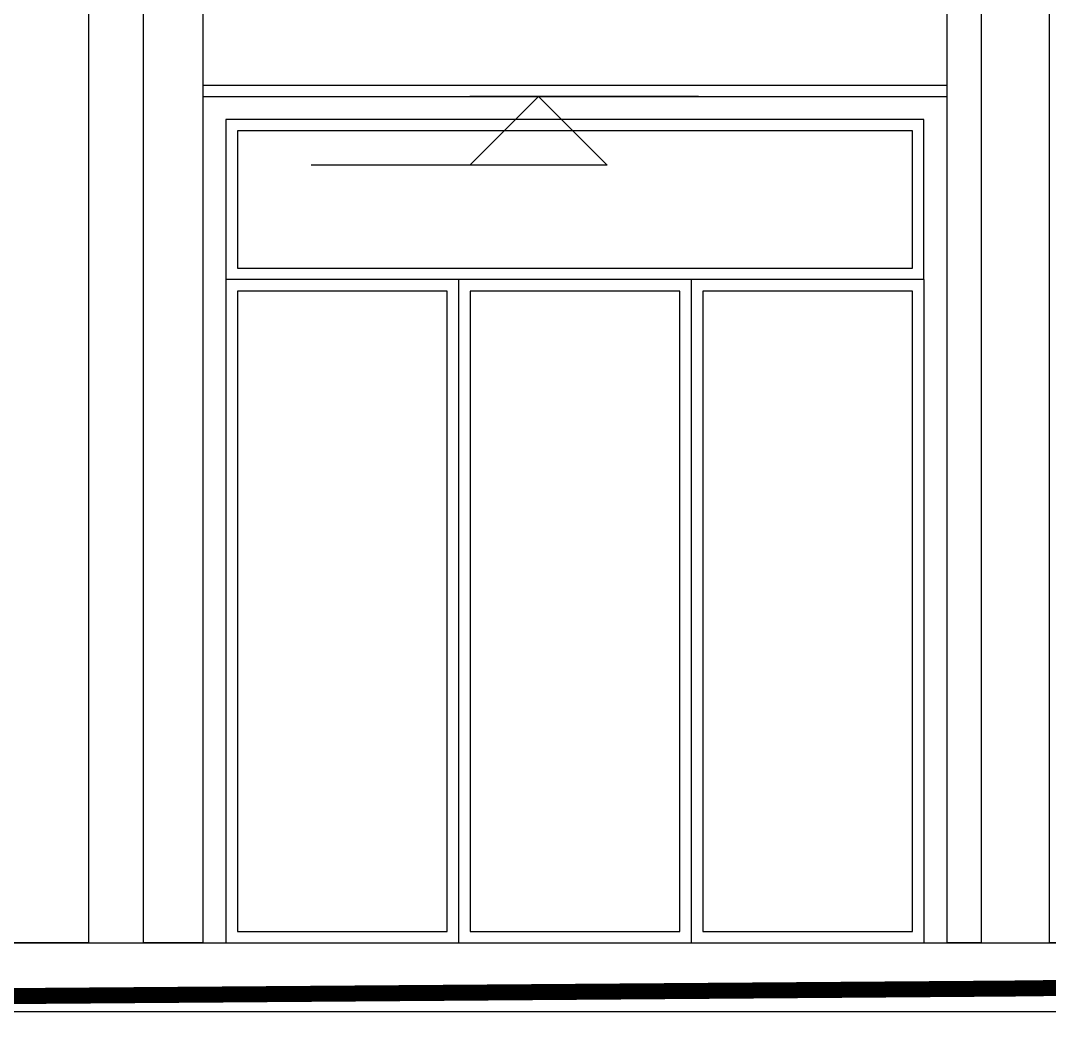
# Model space of a CAD drawing. Extents: x -24961 to 905641, y -154323 to 635957.
# Drawn here: x 402656 to 407152, y -148443 to -144075 of the extents above; entities that cross this region are included whole.
import ezdxf

# ---------------------------------------------------------------- set-up
doc = ezdxf.new("R2010")
doc.units = 0
doc.header["$LTSCALE"] = 1000
doc.header["$MEASUREMENT"] = 0
for name, color, linetype in [('DIM_ELEV', 3, 'Continuous'), ('DOTE', 1, 'Continuous'), ('WALL', 9, 'Continuous'), ('窗', 154, 'Continuous')]:
    doc.layers.add(name, color=color, linetype=linetype)

msp = doc.modelspace()

# ---------------------------------------------------------------- linework, layer by layer
for p, q in [((403192.6, -148107.9), (403192.6, -140993.3)), ((406855.6, -148107.9), (406855.6, -140993.3)), ((407151.6, -148107.9), (407151.6, -140993.3)), ((402953.6, -148107.9), (402953.6, -141076.2)), ((403453.6, -144357.9), (403453.6, -143857.9)), ((406703.6, -143857.9), (406703.6, -144357.9)), ((403453.6, -144357.9), (406703.6, -144357.9)), ((403453.6, -144407.9), (403453.6, -144357.9)), ((406703.6, -144357.9), (406703.6, -144407.9)), ((402953.6, -148107.9), (402553.6, -148107.9)), ((402953.6, -148107.9), (403192.6, -148107.9)), ((403453.6, -148107.9), (403192.6, -148107.9)), ((403453.6, -148107.9), (403553.6, -148107.9)), ((406603.6, -148107.9), (406703.6, -148107.9)), ((406855.6, -148107.9), (406703.6, -148107.9)), ((406855.6, -148107.9), (407151.6, -148107.9)), ((407303.6, -148107.9), (407151.6, -148107.9))]:
    msp.add_line(p, q)
at = {"layer": 'DIM_ELEV'}
for p, q in [((404919, -144407.9), (404619, -144707.9)), ((405619, -144407.9), (404619, -144407.9)), ((404919, -144407.9), (405219, -144707.9)), ((405219, -144707.9), (403926, -144707.9))]:
    msp.add_line(p, q, dxfattribs=at)
at = {"layer": 'DOTE'}
for p, q in [((393730.1, -148107.9), (442830.8, -148107.9)), ((393730.1, -148407.9), (442830.8, -148407.9))]:
    msp.add_line(p, q, dxfattribs=at)
at = {"layer": 'WALL', "linetype": 'Continuous', "const_width": 70}
msp.add_lwpolyline([(393730.1, -148407.9), (406979.5, -148307.9), (411216.5, -148257.9), (419754, -148207.9), (424003.6, -148107.9), (442830.8, -148107.9)], dxfattribs=at)
at = {"layer": '窗'}
for p, q in [((403453.6, -144407.9), (406703.6, -144407.9)), ((403453.6, -148107.9), (403453.6, -144407.9)), ((406703.6, -144407.9), (406703.6, -148107.9)), ((403553.6, -144507.9), (403553.6, -145207.9)), ((406603.6, -144507.9), (403553.6, -144507.9)), ((406603.6, -145207.9), (406603.6, -144507.9)), ((403603.6, -144557.9), (403603.6, -145157.9)), ((406553.6, -144557.9), (403603.6, -144557.9)), ((406553.6, -145157.9), (406553.6, -144557.9)), ((403603.6, -145157.9), (406553.6, -145157.9)), ((403553.6, -145207.9), (403553.6, -148107.9)), ((404570.3, -145207.9), (403553.6, -145207.9)), ((405586.9, -145207.9), (404570.3, -145207.9)), ((404570.3, -145207.9), (404570.3, -148107.9)), ((406603.6, -145207.9), (405586.9, -145207.9)), ((405586.9, -145207.9), (405586.9, -148107.9)), ((406603.6, -145207.9), (406603.6, -148107.9)), ((403603.6, -145257.9), (403603.6, -148057.9)), ((404520.3, -145257.9), (403603.6, -145257.9)), ((404520.3, -148057.9), (404520.3, -145257.9)), ((405536.9, -145257.9), (404620.3, -145257.9)), ((404620.3, -145257.9), (404620.3, -148057.9)), ((405536.9, -148057.9), (405536.9, -145257.9)), ((406553.6, -145257.9), (405636.9, -145257.9)), ((405636.9, -145257.9), (405636.9, -148057.9)), ((406553.6, -148057.9), (406553.6, -145257.9)), ((403603.6, -148057.9), (404520.3, -148057.9)), ((404620.3, -148057.9), (405536.9, -148057.9)), ((405636.9, -148057.9), (406553.6, -148057.9)), ((403553.6, -148107.9), (404570.3, -148107.9)), ((404570.3, -148107.9), (405586.9, -148107.9)), ((405586.9, -148107.9), (406603.6, -148107.9))]:
    msp.add_line(p, q, dxfattribs=at)

doc.saveas('drawing.dxf')
